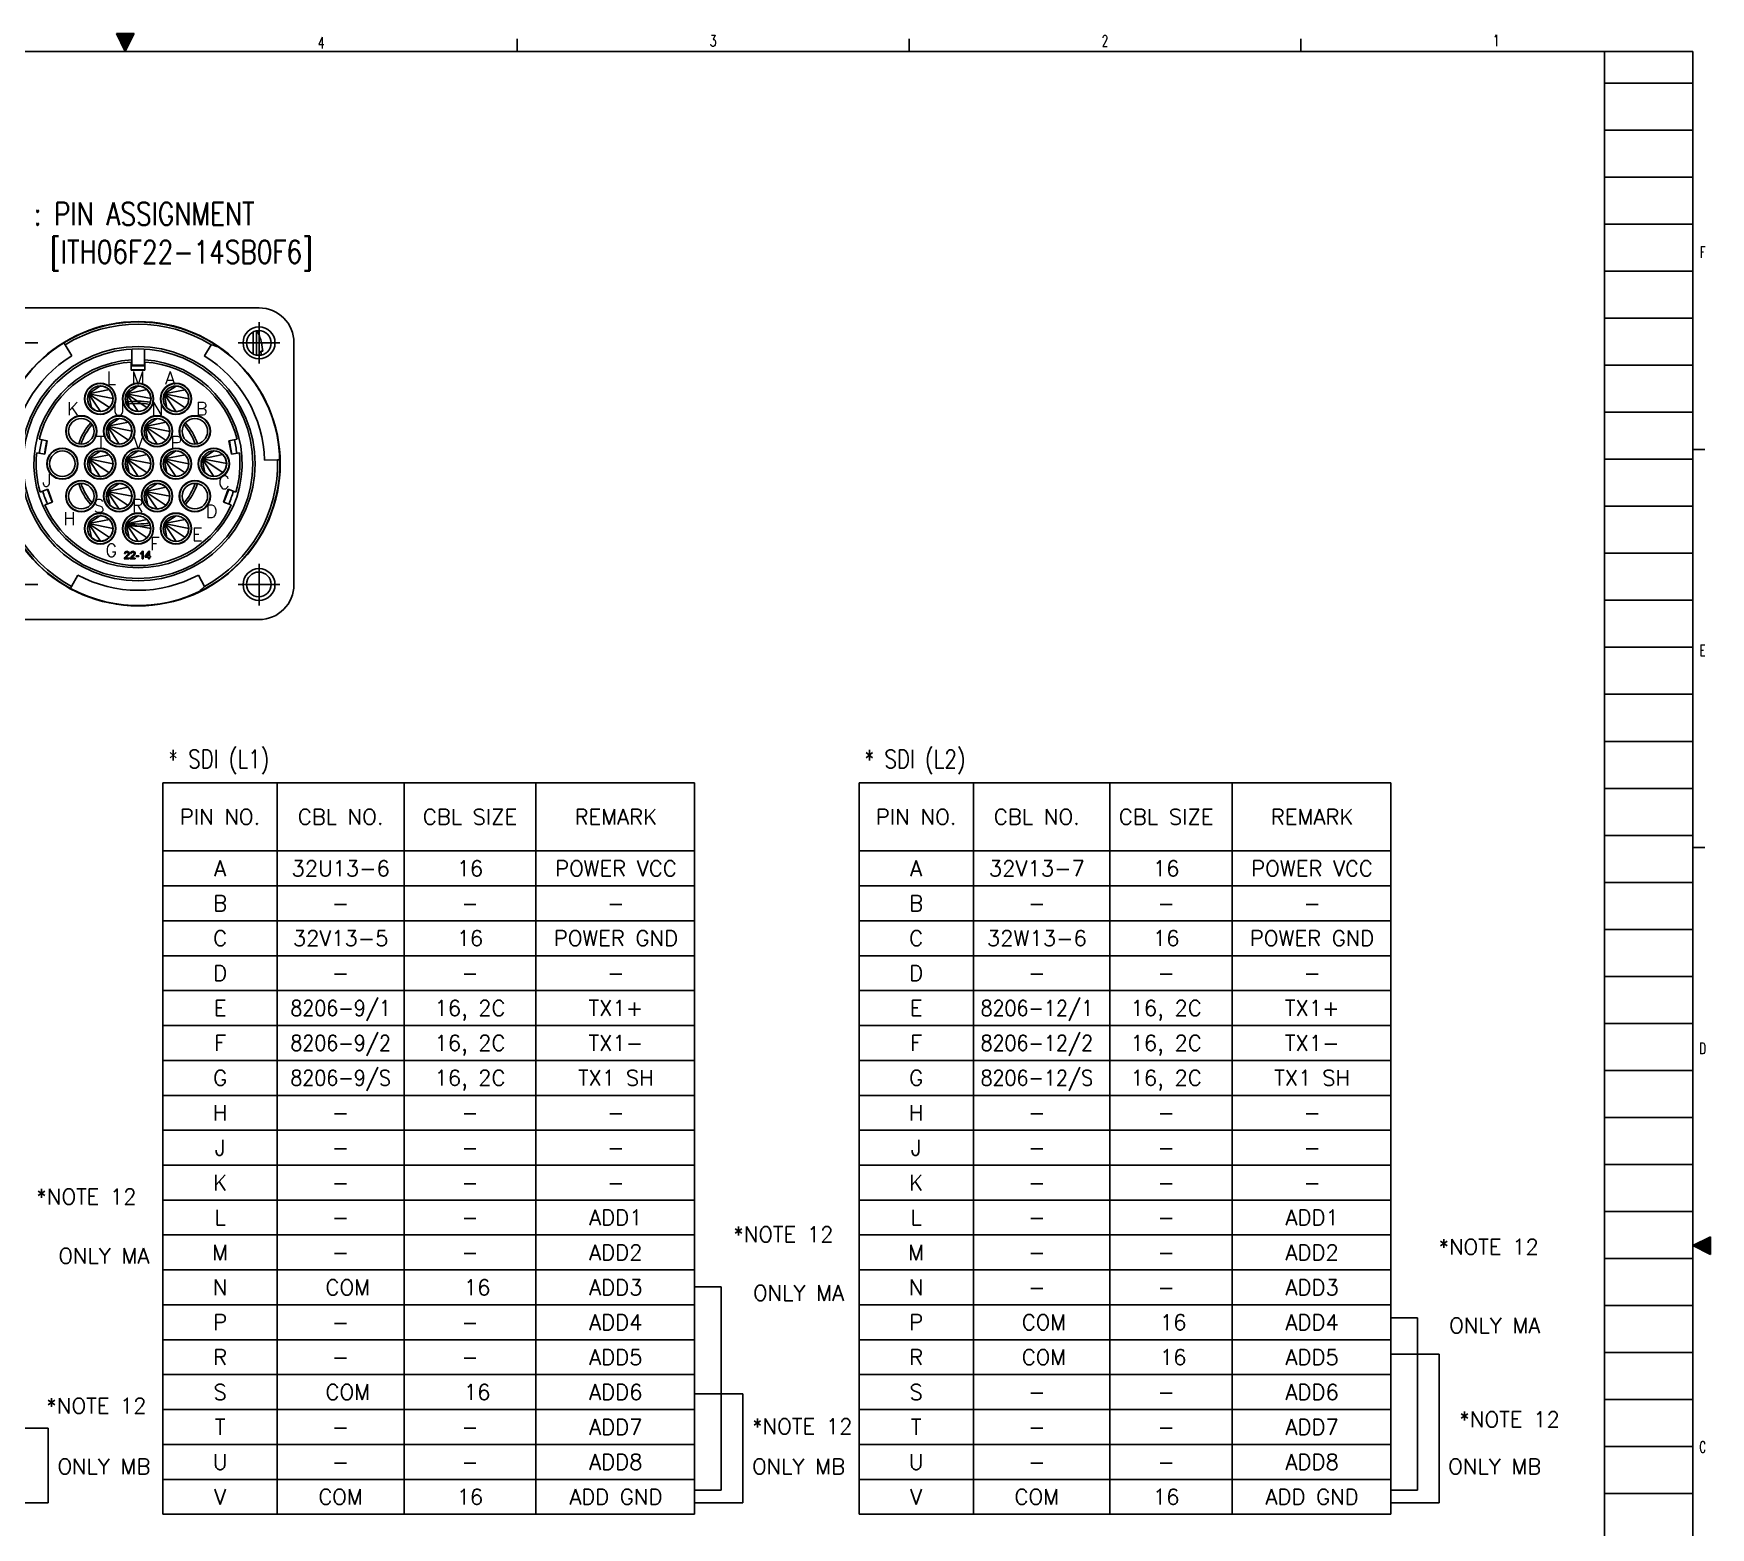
# Model space of a CAD drawing. Extents: x 260 to 819, y -886 to -454.
# Drawn here: x 524.1 to 809.5, y -717.7 to -463.5 of the extents above; entities that cross this region are included whole.
import ezdxf
from ezdxf.enums import TextEntityAlignment as Align

# ---------------------------------------------------------------- set-up
doc = ezdxf.new("R2010")
doc.units = 0
doc.header["$LTSCALE"] = 150
doc.header["$MEASUREMENT"] = 0
doc.linetypes.add('DASHDOT', pattern=[1, 0.5, -0.25, 0, -0.25])
doc.linetypes.add('DASHED', pattern=[0.75, 0.5, -0.25])
doc.layers.get('0').update_dxf_attribs({"color": 6, "linetype": 'CONTINUOUS'})
doc.layers.add('현배선도', color=7, linetype='CONTINUOUS')
doc.styles.get("Standard").update_dxf_attribs({"font": 'romans.shx', "width": 0.8, "bigfont": 'whgtxt.shx'})

# ---------------------------------------------------------------- blocks, each defined once
blk = doc.blocks.new('*H0')
at = {"color": 2, "linetype": 'Continuous'}
for p, q in [((0.33, 203.03), (0.11, 203.25)), ((0.9, 202.75), (0.3, 203.35)), ((1.47, 202.46), (0.49, 203.44)), ((2.04, 202.18), (0.67, 203.54)), ((2.61, 201.89), (0.86, 203.63)), ((3.02, 201.76), (1.05, 203.73)), ((3.02, 202.04), (1.24, 203.82)), ((3.02, 202.32), (1.43, 203.92)), ((3.02, 202.61), (1.61, 204.01)), ((3.02, 202.89), (1.8, 204.11)), ((3.02, 203.17), (1.99, 204.2)), ((3.02, 203.46), (2.18, 204.3)), ((3.02, 203.74), (2.37, 204.39)), ((3.02, 204.02), (2.55, 204.49)), ((3.02, 204.3), (2.74, 204.58)), ((3.02, 204.59), (2.93, 204.68))]:
    blk.add_line(p, q, dxfattribs=at)
blk = doc.blocks.new('*H1')
at = {"color": 2, "linetype": 'Continuous'}
for p, q in [((0.24, 203.32), (0.08, 203.16)), ((0.81, 203.61), (0.27, 203.07)), ((1.38, 203.89), (0.46, 202.97)), ((1.95, 204.18), (0.64, 202.88)), ((2.52, 204.47), (0.83, 202.78)), ((3.02, 204.69), (1.02, 202.69)), ((3.02, 204.4), (1.21, 202.59)), ((3.02, 204.12), (1.4, 202.5)), ((3.02, 203.84), (1.58, 202.4)), ((3.02, 203.56), (1.77, 202.31)), ((3.02, 203.27), (1.96, 202.21)), ((3.02, 202.99), (2.15, 202.12)), ((3.02, 202.71), (2.34, 202.02)), ((3.02, 202.42), (2.53, 201.93)), ((3.02, 202.14), (2.71, 201.84)), ((3.02, 201.86), (2.9, 201.74))]:
    blk.add_line(p, q, dxfattribs=at)
blk = doc.blocks.new('*H2')
at = {"color": 2, "linetype": 'Continuous'}
for p, q in [((-266.22, 407.36), (-268.12, 409.25)), ((-266.13, 407.55), (-268, 409.42)), ((-266.32, 407.17), (-267.84, 408.69)), ((-266.04, 407.74), (-267.72, 409.42)), ((-266.41, 406.98), (-267.56, 408.13)), ((-265.94, 407.93), (-267.44, 409.42)), ((-265.85, 408.12), (-267.15, 409.42)), ((-265.75, 408.31), (-266.87, 409.42)), ((-265.66, 408.5), (-266.59, 409.42)), ((-265.57, 408.69), (-266.31, 409.42)), ((-265.47, 408.87), (-266.02, 409.42)), ((-265.38, 409.06), (-265.74, 409.42)), ((-265.29, 409.25), (-265.46, 409.42)), ((-266.5, 406.79), (-267.28, 407.57)), ((-266.6, 406.61), (-267, 407.01)), ((-266.69, 406.42), (-266.72, 406.45))]:
    blk.add_line(p, q, dxfattribs=at)
blk = doc.blocks.new('*H3')
at = {"color": 2, "linetype": 'Continuous'}
for p, q in [((-267.98, 409.42), (-268.13, 409.28)), ((-267.7, 409.42), (-268.03, 409.09)), ((-267.42, 409.42), (-267.94, 408.9)), ((-267.13, 409.42), (-267.85, 408.71)), ((-266.85, 409.42), (-267.75, 408.52)), ((-266.57, 409.42), (-267.66, 408.33)), ((-266.29, 409.42), (-267.57, 408.15)), ((-266, 409.42), (-267.47, 407.96)), ((-265.72, 409.42), (-267.38, 407.77)), ((-265.44, 409.42), (-267.28, 407.58)), ((-265.25, 409.33), (-267.19, 407.39)), ((-265.52, 408.77), (-267.1, 407.2)), ((-265.8, 408.21), (-267, 407.01)), ((-266.08, 407.65), (-266.91, 406.82)), ((-266.36, 407.09), (-266.82, 406.63)), ((-266.64, 406.53), (-266.72, 406.44))]:
    blk.add_line(p, q, dxfattribs=at)
blk = doc.blocks.new('ansi-c')
at = {"color": 2, "linetype": 'Continuous'}
for p, q in [((208.8, 767.49), (211.8, 767.49)), ((208.8, 767.49), (210.3, 764.46)), ((210.3, 764.46), (211.8, 767.49)), ((477, 561.26), (480.02, 562.78)), ((480.02, 559.74), (480.02, 562.78)), ((477, 561.26), (480.02, 559.74))]:
    blk.add_line(p, q, dxfattribs=at)
at = {"color": 210, "linetype": 'Continuous'}
for p, q in [((276.98, 764.46), (276.98, 766.57)), ((343.65, 764.46), (343.65, 766.57)), ((410.33, 764.46), (410.33, 766.57)), ((462, 751.06), (477, 751.06)), ((462, 735.06), (477, 735.06)), ((462, 719.06), (477, 719.06)), ((462, 703.06), (477, 703.06)), ((477, 696.73), (479.05, 696.73)), ((462, 687.06), (477, 687.06)), ((462, 671.06), (477, 671.06)), ((462, 655.06), (477, 655.06)), ((462, 639.06), (477, 639.06)), ((477, 629), (479.05, 629)), ((462, 623.06), (477, 623.06)), ((462, 607.06), (477, 607.06)), ((462, 591.06), (477, 591.06)), ((462, 575.06), (477, 575.06)), ((477, 561.26), (479.05, 561.26)), ((462, 559.06), (477, 559.06)), ((462, 543.06), (477, 543.06)), ((462, 527.06), (477, 527.06))]:
    blk.add_line(p, q, dxfattribs=at)
at = {"color": 5, "linetype": 'Continuous'}
for p, q in [((-56.4, 764.46), (477, 764.46)), ((462, 358.06), (462, 764.46)), ((477, 358.06), (477, 764.46)), ((462, 759.06), (477, 759.06)), ((462, 743.06), (477, 743.06)), ((462, 727.06), (477, 727.06)), ((462, 711.06), (477, 711.06)), ((462, 695.06), (477, 695.06)), ((462, 679.06), (477, 679.06)), ((462, 663.06), (477, 663.06)), ((462, 647.06), (477, 647.06)), ((462, 631.06), (477, 631.06)), ((462, 615.06), (477, 615.06)), ((462, 599.06), (477, 599.06)), ((462, 583.06), (477, 583.06)), ((462, 567.06), (477, 567.06)), ((462, 551.06), (477, 551.06)), ((462, 535.06), (477, 535.06)), ((462, 519.06), (477, 519.06))]:
    blk.add_line(p, q, dxfattribs=at)
at = {"color": 7, "linetype": 'Continuous'}
for name in ['*H3', '*H2', '*H1', '*H0']:
    blk.add_blockref(name, (477, 358.06), dxfattribs=at)
at = {"color": 130, "linetype": 'Continuous', "width": 0.655684}
for s, p in [('4', (243.63, 765.92)), ('3', (310.33, 766.25)), ('2', (376.99, 766.25)), ('1', (443.57, 766.29)), ('F', (478.69, 730.28)), ('E', (478.69, 662.55)), ('D', (478.69, 594.82)), ('C', (478.69, 527))]:
    blk.add_text(s, height=1.9, dxfattribs=at).set_placement(p, align=Align.MIDDLE_CENTER)

msp = doc.modelspace()

# ---------------------------------------------------------------- linework, layer by layer
at = {"color": 7, "linetype": 'Continuous'}
for p, q in [((521.36, -510.14), (562.51, -510.14)), ((529.31, -516.1), (529.51, -516.43)), ((529.51, -516.43), (530.66, -518.3)), ((553.21, -518.3), (554.36, -516.43)), ((561.54, -518), (561.54, -514.24)), ((562.11, -518.19), (562.11, -514.05)), ((568.46, -557.23), (568.46, -516.09)), ((540.87, -519.9), (540.87, -517.15)), ((543, -519.9), (543, -517.15)), ((562.84, -517.51), (563.13, -517.51)), ((563.13, -517.25), (563.14, -517.47)), ((563.13, -517.25), (563.14, -517.49)), ((563.13, -517.51), (563.14, -517.5)), ((563.13, -517.51), (563.14, -517.5)), ((563.13, -517.51), (563.13, -517.51)), ((563.13, -517.51), (563.13, -517.51)), ((563.13, -517.51), (563.13, -517.51)), ((563.14, -517.5), (563.14, -517.47)), ((563.14, -517.5), (563.14, -517.49)), ((540.77, -520.75), (540.77, -519.36)), ((540.77, -520.68), (543.1, -520.68)), ((540.77, -520.75), (543.1, -520.75)), ((540.87, -520.03), (540.87, -519.9)), ((540.87, -519.9), (543, -519.9)), ((540.87, -520.03), (543, -520.03)), ((543, -520.03), (543, -519.9)), ((543.1, -520.75), (543.1, -519.36)), ((525.1, -532.51), (526.47, -532.75)), ((526.06, -535.04), (526.47, -532.75)), ((526.2, -533.88), (526.4, -532.74)), ((557.4, -532.75), (558.77, -532.51)), ((557.4, -532.75), (557.81, -535.04)), ((557.47, -532.74), (557.67, -533.88)), ((524.7, -534.8), (526.06, -535.04)), ((526, -535.03), (526.2, -533.88)), ((557.67, -533.88), (557.87, -535.03)), ((557.81, -535.04), (559.17, -534.8)), ((563.47, -536.08), (565.67, -536.02)), ((565.67, -536.02), (566.05, -536.01)), ((525.28, -541.48), (526.58, -541.01)), ((526.52, -541.03), (527.32, -543.22)), ((526.58, -541.01), (527.38, -543.2)), ((556.49, -543.2), (557.29, -541.01)), ((556.55, -543.22), (557.35, -541.03)), ((557.29, -541.01), (558.59, -541.48)), ((526.08, -543.67), (527.38, -543.2)), ((556.49, -543.2), (557.79, -543.67)), ((539.58, -552.86), (540.44, -552.86)), ((539.62, -551.94), (539.7, -551.7)), ((539.62, -551.94), (539.78, -551.96)), ((539.7, -551.7), (539.9, -551.58)), ((539.78, -551.96), (539.79, -551.86)), ((539.79, -551.86), (539.88, -551.74)), ((539.8, -552.71), (540.44, -552.71)), ((539.88, -551.74), (540.03, -551.69)), ((539.9, -551.58), (540.03, -551.57)), ((539.99, -552.52), (540.09, -552.43)), ((540.03, -551.69), (540.14, -551.72)), ((540.09, -552.43), (540.35, -552.18)), ((540.14, -551.72), (540.25, -551.81)), ((540.17, -552.15), (540.27, -551.96)), ((540.25, -551.81), (540.27, -551.96)), ((540.33, -551.67), (540.43, -551.85)), ((540.35, -552.18), (540.41, -552.06)), ((540.41, -552.06), (540.43, -551.85)), ((540.44, -552.86), (540.44, -552.71)), ((540.58, -552.86), (541.44, -552.86)), ((540.62, -551.94), (540.7, -551.7)), ((540.62, -551.94), (540.78, -551.96)), ((540.7, -551.7), (540.9, -551.58)), ((540.78, -551.96), (540.79, -551.86)), ((540.79, -551.86), (540.88, -551.74)), ((540.8, -552.71), (541.44, -552.71)), ((540.88, -551.74), (541.03, -551.69)), ((540.9, -551.58), (541.03, -551.57)), ((541.03, -551.69), (541.14, -551.72)), ((541.14, -551.72), (541.25, -551.81)), ((541.17, -552.15), (541.27, -551.96)), ((541.25, -551.81), (541.27, -551.96)), ((541.33, -551.67), (541.43, -551.85)), ((541.34, -552.18), (541.41, -552.06)), ((541.41, -552.06), (541.43, -551.85)), ((541.44, -552.86), (541.44, -552.71)), ((541.59, -552.31), (542.07, -552.31)), ((541.59, -552.47), (541.59, -552.31)), ((541.59, -552.47), (542.07, -552.47)), ((542.07, -552.47), (542.07, -552.31)), ((542.33, -551.89), (542.51, -551.78)), ((542.33, -552.04), (542.33, -551.89)), ((542.51, -551.78), (542.7, -551.57)), ((542.64, -552.86), (542.64, -551.85)), ((542.64, -552.86), (542.8, -552.86)), ((542.7, -551.57), (542.8, -551.57)), ((542.8, -552.86), (542.8, -551.57)), ((543.15, -552.41), (543.74, -551.57)), ((543.15, -552.55), (543.15, -552.41)), ((543.15, -552.55), (543.71, -552.55)), ((543.31, -552.41), (543.71, -551.83)), ((543.31, -552.41), (543.71, -552.41)), ((543.71, -551.83), (543.71, -551.83)), ((543.71, -552.41), (543.71, -551.83)), ((543.71, -552.86), (543.71, -552.55)), ((543.71, -552.86), (543.87, -552.86)), ((543.74, -551.57), (543.87, -551.57)), ((543.87, -552.41), (543.87, -551.57)), ((543.87, -552.41), (544.04, -552.41)), ((543.87, -552.86), (543.87, -552.55)), ((543.87, -552.55), (544.04, -552.55)), ((544.04, -552.55), (544.04, -552.41)), ((530.62, -557.53), (531.67, -555.6)), ((552.19, -555.6), (553.24, -557.53)), ((530.44, -557.87), (530.62, -557.53)), ((521.36, -563.18), (562.51, -563.18))]:
    msp.add_line(p, q, dxfattribs=at)
at = {"color": 7, "linetype": 'DASHDOT'}
for p, q in [((562.51, -519.62), (562.51, -512.56)), ((517.83, -516.09), (524.9, -516.09)), ((558.97, -516.09), (566.04, -516.09)), ((562.51, -560.76), (562.51, -553.7)), ((517.83, -557.23), (524.9, -557.23)), ((558.97, -557.23), (566.04, -557.23))]:
    msp.add_line(p, q, dxfattribs=at)
at = {"color": 0}
for p, q in [((546.16, -590.94), (546.16, -715.41)), ((546.16, -590.94), (565.6, -590.94)), ((546.16, -590.94), (546.16, -715.41)), ((565.6, -590.94), (565.6, -715.41)), ((565.6, -590.94), (565.6, -715.41)), ((565.6, -590.94), (609.61, -590.94)), ((587.2, -590.94), (587.2, -715.41)), ((609.61, -590.94), (609.61, -715.41)), ((609.61, -590.94), (636.61, -590.94)), ((636.61, -590.94), (636.61, -715.41)), ((664.62, -590.94), (664.62, -715.41)), ((664.62, -590.94), (684.06, -590.94)), ((684.06, -590.94), (684.06, -715.41)), ((684.06, -590.94), (684.06, -715.41)), ((684.06, -590.94), (728.07, -590.94)), ((707.27, -590.94), (707.27, -715.41)), ((728.07, -590.94), (728.07, -715.41)), ((728.07, -590.94), (755.07, -590.94)), ((755.07, -590.94), (755.07, -715.41)), ((546.16, -602.55), (565.6, -602.55)), ((565.6, -602.55), (609.61, -602.55)), ((609.61, -602.55), (636.61, -602.55)), ((664.62, -602.55), (684.06, -602.55)), ((684.06, -602.55), (728.07, -602.55)), ((728.07, -602.55), (755.07, -602.55)), ((546.16, -608.49), (565.6, -608.49)), ((565.6, -608.49), (609.61, -608.49)), ((609.61, -608.49), (636.61, -608.49)), ((664.62, -608.49), (684.06, -608.49)), ((684.06, -608.49), (728.07, -608.49)), ((728.07, -608.49), (755.07, -608.49)), ((546.16, -614.43), (565.6, -614.43)), ((565.6, -614.43), (609.61, -614.43)), ((609.61, -614.43), (636.61, -614.43)), ((664.62, -614.43), (684.06, -614.43)), ((684.06, -614.43), (728.07, -614.43)), ((728.07, -614.43), (755.07, -614.43)), ((546.16, -620.37), (565.6, -620.37)), ((565.6, -620.37), (609.61, -620.37)), ((609.61, -620.37), (636.61, -620.37)), ((664.62, -620.37), (684.06, -620.37)), ((684.06, -620.37), (728.07, -620.37)), ((728.07, -620.37), (755.07, -620.37)), ((546.16, -626.31), (565.6, -626.31)), ((565.6, -626.31), (609.61, -626.31)), ((609.61, -626.31), (636.61, -626.31)), ((664.62, -626.31), (684.06, -626.31)), ((684.06, -626.31), (728.07, -626.31)), ((728.07, -626.31), (755.07, -626.31)), ((546.16, -632.25), (565.6, -632.25)), ((565.6, -632.25), (609.61, -632.25)), ((609.61, -632.25), (636.61, -632.25)), ((664.62, -632.25), (684.06, -632.25)), ((683.9, -632.25), (728.07, -632.25)), ((728.07, -632.25), (755.07, -632.25)), ((546.16, -638.19), (565.6, -638.19)), ((565.6, -638.19), (609.61, -638.19)), ((609.61, -638.19), (636.61, -638.19)), ((664.62, -638.19), (684.06, -638.19)), ((683.56, -638.19), (728.07, -638.19)), ((728.07, -638.19), (755.07, -638.19)), ((546.16, -644.13), (565.6, -644.13)), ((565.6, -644.13), (609.61, -644.13)), ((609.61, -644.13), (636.61, -644.13)), ((664.62, -644.13), (684.06, -644.13)), ((683.56, -644.13), (728.07, -644.13)), ((728.07, -644.13), (755.07, -644.13)), ((546.16, -650.07), (565.6, -650.07)), ((565.6, -650.07), (609.61, -650.07)), ((609.61, -650.07), (636.61, -650.07)), ((664.62, -650.07), (684.06, -650.07)), ((684.06, -650.07), (728.07, -650.07)), ((728.07, -650.07), (755.07, -650.07)), ((546.16, -656.01), (565.6, -656.01)), ((565.6, -656.01), (609.61, -656.01)), ((609.61, -656.01), (636.61, -656.01)), ((664.62, -656.01), (684.06, -656.01)), ((684.06, -656.01), (728.07, -656.01)), ((728.07, -656.01), (755.07, -656.01)), ((546.16, -661.95), (565.6, -661.95)), ((565.6, -661.95), (609.61, -661.95)), ((609.61, -661.95), (636.61, -661.95)), ((664.62, -661.95), (684.06, -661.95)), ((684.06, -661.95), (728.07, -661.95)), ((728.07, -661.95), (755.07, -661.95)), ((546.16, -667.89), (565.6, -667.89)), ((565.6, -667.89), (609.61, -667.89)), ((609.61, -667.89), (636.61, -667.89)), ((664.62, -667.89), (684.06, -667.89)), ((684.06, -667.89), (728.07, -667.89)), ((728.07, -667.89), (755.07, -667.89)), ((546.16, -673.83), (565.6, -673.83)), ((565.6, -673.83), (609.61, -673.83)), ((609.61, -673.83), (636.61, -673.83)), ((664.62, -673.83), (684.06, -673.83)), ((684.06, -673.83), (728.07, -673.83)), ((728.07, -673.83), (755.07, -673.83)), ((546.16, -679.77), (565.6, -679.77)), ((565.6, -679.77), (609.61, -679.77)), ((609.61, -679.77), (636.61, -679.77)), ((664.62, -679.77), (684.06, -679.77)), ((684.06, -679.77), (728.07, -679.77)), ((728.07, -679.77), (755.07, -679.77)), ((546.16, -685.71), (565.6, -685.71)), ((565.6, -685.71), (609.61, -685.71)), ((609.61, -685.71), (636.61, -685.71)), ((664.62, -685.71), (684.06, -685.71)), ((684.06, -685.71), (728.07, -685.71)), ((728.07, -685.71), (755.07, -685.71)), ((546.16, -691.65), (565.6, -691.65)), ((565.6, -691.65), (609.61, -691.65)), ((609.61, -691.65), (636.61, -691.65)), ((664.62, -691.65), (684.06, -691.65)), ((684.06, -691.65), (728.07, -691.65)), ((728.07, -691.65), (755.07, -691.65)), ((546.16, -697.59), (565.6, -697.59)), ((565.6, -697.59), (609.61, -697.59)), ((609.61, -697.59), (636.61, -697.59)), ((664.62, -697.59), (684.06, -697.59)), ((684.06, -697.59), (728.07, -697.59)), ((728.07, -697.59), (755.07, -697.59)), ((546.16, -703.53), (565.6, -703.53)), ((565.6, -703.53), (609.61, -703.53)), ((609.61, -703.53), (636.61, -703.53)), ((664.62, -703.53), (684.06, -703.53)), ((684.06, -703.53), (728.07, -703.53)), ((728.07, -703.53), (755.07, -703.53)), ((546.16, -709.47), (565.6, -709.47)), ((565.6, -709.47), (609.61, -709.47)), ((609.61, -709.47), (636.61, -709.47)), ((664.62, -709.47), (684.06, -709.47)), ((684.06, -709.47), (728.07, -709.47)), ((728.07, -709.47), (755.07, -709.47)), ((546.16, -715.41), (565.6, -715.41)), ((565.6, -715.41), (609.61, -715.41)), ((609.61, -715.41), (636.61, -715.41)), ((664.62, -715.41), (684.06, -715.41)), ((684.06, -715.41), (728.07, -715.41)), ((728.07, -715.41), (755.07, -715.41))]:
    msp.add_line(p, q, dxfattribs=at)
at = {"color": 7, "linetype": 'Continuous'}
for points in [[(533.51, -524.75), (533.98, -527.12), (533.51, -526.42), (533.34, -525.58)], [(533.51, -524.75), (535.52, -523.4), (536.36, -523.57), (537.07, -524.04)], [(533.51, -524.75), (537.07, -524.04), (537.54, -524.75), (537.71, -525.58)], [(533.51, -524.75), (537.07, -524.04), (537.54, -524.75), (537.71, -525.58)], [(533.51, -524.75), (537.71, -525.58), (537.54, -526.42), (537.07, -527.12)], [(533.51, -524.75), (537.07, -527.12), (536.36, -527.6), (535.52, -527.76)], [(533.51, -524.75), (537.71, -525.58), (537.54, -526.42), (537.07, -527.12)], [(533.51, -524.75), (535.52, -527.76), (534.69, -527.6), (533.98, -527.12)], [(539.95, -524.75), (540.42, -527.13), (539.95, -526.42), (539.78, -525.59)], [(539.95, -524.75), (541.96, -523.41), (542.8, -523.57), (543.5, -524.05)], [(539.95, -524.75), (543.5, -524.05), (543.98, -524.75), (544.14, -525.59)], [(539.95, -524.75), (543.5, -524.05), (543.98, -524.75), (544.14, -525.59)], [(539.95, -524.75), (544.14, -525.59), (543.98, -526.42), (543.5, -527.13)], [(539.95, -524.75), (543.5, -527.13), (542.8, -527.6), (541.96, -527.77)], [(539.95, -524.75), (544.14, -525.59), (543.98, -526.42), (543.5, -527.13)], [(539.95, -524.75), (541.96, -527.77), (541.13, -527.6), (540.42, -527.13)], [(546.37, -524.79), (546.84, -527.17), (546.37, -526.46), (546.21, -525.63)], [(546.37, -524.79), (548.39, -523.45), (549.22, -523.61), (549.93, -524.08)], [(546.37, -524.79), (549.93, -524.08), (550.4, -524.79), (550.57, -525.63)], [(546.37, -524.79), (549.93, -524.08), (550.4, -524.79), (550.57, -525.63)], [(546.37, -524.79), (550.57, -525.63), (550.4, -526.46), (549.93, -527.17)], [(546.37, -524.79), (549.93, -527.17), (549.22, -527.64), (548.39, -527.81)], [(546.37, -524.79), (550.57, -525.63), (550.4, -526.46), (549.93, -527.17)], [(546.37, -524.79), (548.39, -527.81), (547.55, -527.64), (546.84, -527.17)], [(536.72, -530.29), (537.19, -532.67), (536.72, -531.96), (536.55, -531.13)], [(536.72, -530.29), (538.73, -528.95), (539.57, -529.11), (540.28, -529.59)], [(536.72, -530.29), (540.28, -529.59), (540.75, -530.29), (540.91, -531.13)], [(536.72, -530.29), (540.28, -529.59), (540.75, -530.29), (540.91, -531.13)], [(536.72, -530.29), (540.91, -531.13), (540.75, -531.96), (540.28, -532.67)], [(536.72, -530.29), (540.28, -532.67), (539.57, -533.14), (538.73, -533.31)], [(536.72, -530.29), (540.91, -531.13), (540.75, -531.96), (540.28, -532.67)], [(536.72, -530.29), (538.73, -533.31), (537.9, -533.14), (537.19, -532.67)], [(543.15, -530.32), (543.62, -532.7), (543.15, -531.99), (542.98, -531.16)], [(543.15, -530.32), (545.16, -528.98), (546, -529.14), (546.7, -529.62)], [(543.15, -530.32), (546.7, -529.62), (547.18, -530.32), (547.34, -531.16)], [(543.15, -530.32), (546.7, -529.62), (547.18, -530.32), (547.34, -531.16)], [(543.15, -530.32), (547.34, -531.16), (547.18, -531.99), (546.7, -532.7)], [(543.15, -530.32), (546.7, -532.7), (546, -533.17), (545.16, -533.34)], [(543.15, -530.32), (547.34, -531.16), (547.18, -531.99), (546.7, -532.7)], [(543.15, -530.32), (545.16, -533.34), (544.33, -533.17), (543.62, -532.7)], [(533.48, -535.85), (533.96, -538.23), (533.48, -537.52), (533.32, -536.69)], [(533.48, -535.85), (535.5, -534.5), (536.33, -534.67), (537.04, -535.14)], [(533.48, -535.85), (537.04, -535.14), (537.51, -535.85), (537.68, -536.69)], [(533.48, -535.85), (537.04, -535.14), (537.51, -535.85), (537.68, -536.69)], [(533.48, -535.85), (537.68, -536.69), (537.51, -537.52), (537.04, -538.23)], [(533.48, -535.85), (537.04, -538.23), (536.33, -538.7), (535.5, -538.87)], [(533.48, -535.85), (537.68, -536.69), (537.51, -537.52), (537.04, -538.23)], [(533.48, -535.85), (535.5, -538.87), (534.66, -538.7), (533.96, -538.23)], [(539.94, -535.81), (540.41, -538.19), (539.94, -537.48), (539.77, -536.65)], [(539.94, -535.81), (541.95, -534.47), (542.79, -534.63), (543.5, -535.11)], [(539.94, -535.81), (543.5, -535.11), (543.97, -535.81), (544.13, -536.65)], [(539.94, -535.81), (543.5, -535.11), (543.97, -535.81), (544.13, -536.65)], [(539.94, -535.81), (544.13, -536.65), (543.97, -537.48), (543.5, -538.19)], [(539.94, -535.81), (543.5, -538.19), (542.79, -538.66), (541.95, -538.83)], [(539.94, -535.81), (544.13, -536.65), (543.97, -537.48), (543.5, -538.19)], [(539.94, -535.81), (541.95, -538.83), (541.12, -538.66), (540.41, -538.19)], [(546.37, -535.84), (546.84, -538.22), (546.37, -537.51), (546.2, -536.68)], [(546.37, -535.84), (548.38, -534.49), (549.22, -534.66), (549.93, -535.13)], [(546.37, -535.84), (549.93, -535.13), (550.4, -535.84), (550.57, -536.68)], [(546.37, -535.84), (549.93, -535.13), (550.4, -535.84), (550.57, -536.68)], [(546.37, -535.84), (550.57, -536.68), (550.4, -537.51), (549.93, -538.22)], [(546.37, -535.84), (549.93, -538.22), (549.22, -538.69), (548.38, -538.86)], [(546.37, -535.84), (550.57, -536.68), (550.4, -537.51), (549.93, -538.22)], [(546.37, -535.84), (548.38, -538.86), (547.55, -538.69), (546.84, -538.22)], [(552.82, -535.81), (553.3, -538.18), (552.82, -537.47), (552.66, -536.64)], [(552.82, -535.81), (554.84, -534.46), (555.67, -534.63), (556.38, -535.1)], [(552.82, -535.81), (556.38, -535.1), (556.85, -535.81), (557.02, -536.64)], [(552.82, -535.81), (556.38, -535.1), (556.85, -535.81), (557.02, -536.64)], [(552.82, -535.81), (557.02, -536.64), (556.85, -537.47), (556.38, -538.18)], [(552.82, -535.81), (556.38, -538.18), (555.67, -538.66), (554.84, -538.82)], [(552.82, -535.81), (557.02, -536.64), (556.85, -537.47), (556.38, -538.18)], [(552.82, -535.81), (554.84, -538.82), (554, -538.66), (553.3, -538.18)], [(536.7, -541.38), (537.17, -543.75), (536.7, -543.05), (536.53, -542.21)], [(536.7, -541.38), (538.72, -540.03), (539.55, -540.2), (540.26, -540.67)], [(536.7, -541.38), (540.26, -540.67), (540.73, -541.38), (540.9, -542.21)], [(536.7, -541.38), (540.26, -540.67), (540.73, -541.38), (540.9, -542.21)], [(536.7, -541.38), (540.9, -542.21), (540.73, -543.05), (540.26, -543.75)], [(536.7, -541.38), (540.26, -543.75), (539.55, -544.23), (538.72, -544.39)], [(536.7, -541.38), (540.9, -542.21), (540.73, -543.05), (540.26, -543.75)], [(536.7, -541.38), (538.72, -544.39), (537.88, -544.23), (537.17, -543.75)], [(543.14, -541.37), (543.62, -543.75), (543.14, -543.04), (542.98, -542.21)], [(543.14, -541.37), (545.16, -540.03), (545.99, -540.19), (546.7, -540.66)], [(543.14, -541.37), (546.7, -540.66), (547.17, -541.37), (547.34, -542.21)], [(543.14, -541.37), (546.7, -540.66), (547.17, -541.37), (547.34, -542.21)], [(543.14, -541.37), (547.34, -542.21), (547.17, -543.04), (546.7, -543.75)], [(543.14, -541.37), (546.7, -543.75), (545.99, -544.22), (545.16, -544.39)], [(543.14, -541.37), (547.34, -542.21), (547.17, -543.04), (546.7, -543.75)], [(543.14, -541.37), (545.16, -544.39), (544.32, -544.22), (543.62, -543.75)], [(533.51, -546.84), (533.98, -549.21), (533.51, -548.51), (533.34, -547.67)], [(533.51, -546.84), (535.52, -545.49), (536.36, -545.66), (537.06, -546.13)], [(533.51, -546.84), (537.06, -546.13), (537.54, -546.84), (537.7, -547.67)], [(533.51, -546.84), (537.06, -546.13), (537.54, -546.84), (537.7, -547.67)], [(533.51, -546.84), (537.7, -547.67), (537.54, -548.51), (537.06, -549.21)], [(533.51, -546.84), (537.06, -549.21), (536.36, -549.69), (535.52, -549.85)], [(533.51, -546.84), (537.7, -547.67), (537.54, -548.51), (537.06, -549.21)], [(533.51, -546.84), (535.52, -549.85), (534.69, -549.69), (533.98, -549.21)], [(539.93, -546.87), (540.41, -549.25), (539.93, -548.54), (539.77, -547.71)], [(539.93, -546.87), (541.95, -545.52), (542.78, -545.69), (543.49, -546.16)], [(539.93, -546.87), (543.49, -546.16), (543.96, -546.87), (544.13, -547.71)], [(539.93, -546.87), (543.49, -546.16), (543.96, -546.87), (544.13, -547.71)], [(539.93, -546.87), (544.13, -547.71), (543.96, -548.54), (543.49, -549.25)], [(539.93, -546.87), (543.49, -549.25), (542.78, -549.72), (541.95, -549.89)], [(539.93, -546.87), (544.13, -547.71), (543.96, -548.54), (543.49, -549.25)], [(539.93, -546.87), (541.95, -549.89), (541.11, -549.72), (540.41, -549.25)], [(546.38, -546.86), (546.85, -549.24), (546.38, -548.53), (546.21, -547.69)], [(546.38, -546.86), (548.39, -545.51), (549.23, -545.68), (549.94, -546.15)], [(546.38, -546.86), (549.94, -546.15), (550.41, -546.86), (550.57, -547.69)], [(546.38, -546.86), (549.94, -546.15), (550.41, -546.86), (550.57, -547.69)], [(546.38, -546.86), (550.57, -547.69), (550.41, -548.53), (549.94, -549.24)], [(546.38, -546.86), (549.94, -549.24), (549.23, -549.71), (548.39, -549.88)], [(546.38, -546.86), (550.57, -547.69), (550.41, -548.53), (549.94, -549.24)], [(546.38, -546.86), (548.39, -549.88), (547.56, -549.71), (546.85, -549.24)], [(540.33, -551.67), (540.03, -551.57)], [(541.33, -551.67), (541.03, -551.57)]]:
    msp.add_lwpolyline(points, dxfattribs=at)
for centre, radius in [((541.93, -536.66), 24.19), ((562.51, -516.09), 2.72), ((562.47, -516.12), 2.1), ((541.93, -536.66), 19.92), ((541.93, -536.66), 19.54), ((535.49, -525.62), 2.65), ((535.49, -525.62), 2.59), ((535.49, -525.62), 2.17), ((541.93, -525.62), 2.65), ((541.93, -525.62), 2.59), ((541.93, -525.62), 2.17), ((548.38, -525.62), 2.65), ((548.38, -525.62), 2.59), ((548.38, -525.62), 2.17), ((532.27, -531.14), 2.65), ((532.27, -531.14), 2.59), ((532.27, -531.14), 2.17), ((538.71, -531.14), 2.65), ((538.71, -531.14), 2.59), ((538.71, -531.14), 2.17), ((545.16, -531.14), 2.65), ((545.16, -531.14), 2.59), ((545.16, -531.14), 2.17), ((551.6, -531.14), 2.65), ((551.6, -531.14), 2.59), ((551.6, -531.14), 2.17), ((529.05, -536.66), 2.65), ((529.05, -536.66), 2.59), ((529.05, -536.66), 2.17), ((535.49, -536.66), 2.65), ((535.49, -536.66), 2.59), ((535.49, -536.66), 2.17), ((541.93, -536.66), 2.65), ((541.93, -536.66), 2.59), ((541.93, -536.66), 2.17), ((548.38, -536.66), 2.65), ((548.38, -536.66), 2.59), ((548.38, -536.66), 2.17), ((554.82, -536.66), 2.65), ((554.82, -536.66), 2.59), ((554.82, -536.66), 2.17), ((532.27, -542.18), 2.65), ((532.27, -542.18), 2.59), ((532.27, -542.18), 2.17), ((538.71, -542.18), 2.65), ((538.71, -542.18), 2.59), ((538.71, -542.18), 2.17), ((545.16, -542.18), 2.65), ((545.16, -542.18), 2.59), ((545.16, -542.18), 2.17), ((551.6, -542.18), 2.65), ((551.6, -542.18), 2.59), ((551.6, -542.18), 2.17), ((535.49, -547.7), 2.65), ((535.49, -547.7), 2.59), ((535.49, -547.7), 2.17), ((541.93, -547.7), 2.65), ((541.93, -547.7), 2.59), ((541.93, -547.7), 2.17), ((548.38, -547.7), 2.65), ((548.38, -547.7), 2.59), ((548.38, -547.7), 2.17), ((562.51, -557.23), 2.72), ((562.47, -557.2), 2.1)]:
    msp.add_circle(centre, radius, dxfattribs=at)
for centre, radius, start, end in [((562.51, -516.09), 5.95, 0, 90), ((541.93, -536.66), 24.13, 0, 121.5467), ((541.93, -536.66), 23.74, 58.4442, 121.5467), ((541.93, -536.66), 24.13, 120, 241.5467), ((548.15, -540.01), 24.39, 72.0913, 75.2515), ((553.47, -518.29), 9.71, 6.1174, 25.932), ((553.47, -518.29), 9.71, 6.1173, 25.9321), ((541.93, -536.66), 21.54, 121.5467, 178.4442), ((541.93, -536.66), 17.72, 93.4524, 86.5476), ((541.93, -536.66), 21.54, 1.5467, 58.4442), ((551.67, -518.29), 11.19, 0.5471, 3.9754), ((551.67, -518.29), 11.19, 0.5471, 3.9754), ((541.93, -536.66), 17.34, 93.8511, 166.1489), ((541.93, -536.66), 16.88, 93.6246, 93.9546), ((541.93, -536.66), 16.88, 86.0454, 86.3754), ((541.93, -536.66), 17.34, 13.8511, 86.1489), ((541.93, -536.66), 24.13, 26.4648, 33.5351), ((541.93, -536.66), 10.65, 118.2616, 122.2519), ((541.93, -536.66), 10.65, 78.7186, 101.2819), ((541.93, -536.66), 10.27, 79.0938, 100.9067), ((541.93, -536.66), 10.65, 57.7471, 61.7402), ((541.93, -536.66), 10.65, 139.1098, 161.4012), ((541.93, -536.66), 10.27, 139.5804, 160.9307), ((541.93, -536.66), 10.27, 19.0693, 40.4202), ((541.93, -536.66), 10.65, 18.5989, 40.8906), ((541.93, -536.66), 16.88, 166.0454, 173.9546), ((541.93, -536.66), 15.98, 165.8209, 174.1791), ((541.93, -536.66), 15.98, 5.8209, 14.1791), ((541.93, -536.66), 16.88, 6.0454, 13.9546), ((541.93, -536.66), 23.74, 178.4442, 241.5467), ((541.93, -536.66), 17.34, 173.8511, 196.1489), ((541.93, -536.66), 24.13, 241.5467, 1.5467), ((541.93, -536.66), 23.74, 298.4442, 1.5467), ((541.93, -536.66), 17.34, 343.8511, 6.1489), ((541.93, -536.66), 16.88, 196.0454, 203.9546), ((541.93, -536.66), 10.65, 198.5994, 220.8906), ((541.93, -536.66), 10.27, 199.07, 220.42), ((541.93, -536.66), 10.27, 319.5795, 340.93), ((541.93, -536.66), 10.65, 319.109, 341.4005), ((541.93, -536.66), 16.88, 336.0454, 343.9546), ((541.93, -536.66), 17.34, 203.8511, 336.1489), ((541.93, -536.66), 10.65, 237.7509, 241.736), ((541.93, -536.66), 10.65, 258.7182, 281.2812), ((541.93, -536.66), 10.27, 259.0936, 280.9059), ((541.93, -536.66), 10.65, 298.2621, 302.25), ((539.97, -552.87), 0.389, 143.1803, 177.8988), ((540.85, -553.58), 1.52, 126.6352, 141.698), ((540.46, -553.16), 0.798, 125.8934, 145.17), ((538.69, -550.79), 2.01, 308.5888, 317.5031), ((540.97, -552.87), 0.388, 143.3751, 178.1631), ((541.85, -553.58), 1.52, 126.63, 141.704), ((541.47, -553.18), 0.821, 126.0259, 144.8149), ((539.64, -550.73), 2.08, 308.6443, 317.255), ((539.75, -550.85), 2.08, 306.692, 320.2992), ((541.99, -551.12), 0.984, 289.9997, 311.63), ((541.93, -536.66), 21.54, 241.5467, 298.4442), ((535.92, -540.37), 24.39, 312.0913, 315.2515), ((562.51, -557.23), 5.95, 270, 0)]:
    msp.add_arc(centre, radius, start, end, dxfattribs=at)
at = {"layer": '현배선도', "color": 0}
for p, q in [((636.61, -676.73), (641.15, -676.73)), ((641.15, -676.73), (641.15, -711.33)), ((755.07, -681.97), (759.61, -681.97)), ((759.61, -681.97), (759.61, -711.33)), ((755.07, -688.17), (763.31, -688.17)), ((763.31, -688.17), (763.31, -713.44)), ((636.61, -694.9), (644.85, -694.9)), ((644.85, -694.9), (644.85, -713.44)), ((518.41, -700.73), (526.65, -700.73)), ((526.65, -700.73), (526.65, -713.44)), ((641.15, -711.33), (636.61, -711.33)), ((759.61, -711.33), (755.07, -711.33)), ((526.65, -713.44), (518.41, -713.44)), ((644.85, -713.44), (636.61, -713.44)), ((763.31, -713.44), (755.07, -713.44))]:
    msp.add_line(p, q, dxfattribs=at)

# ---------------------------------------------------------------- block references
at = {"linetype": 'DASHED'}
msp.add_blockref('ansi-c', (329.46, -1230.96), dxfattribs=at)
msp.add_blockref('ansi-c', (329.46, -1230.96), dxfattribs=at)

# ---------------------------------------------------------------- texts
at = {"color": 0}
for s, height, p in [('L', 2.22, (537.38, -522.1)), ('M', 2.22, (541.93, -522.1)), ('A', 2.22, (547.38, -522.1)), ('K', 2.22, (530.84, -527.32)), ('U', 2.22, (538.65, -527.32)), ('N', 2.22, (545.22, -527.32)), ('B', 2.22, (552.75, -527.32)), ('T', 2.22, (535.57, -533.08)), ('V', 2.22, (541.97, -533.08)), ('P', 2.22, (548.43, -533.08)), ('J', 2.22, (526.41, -539.48)), ('C', 2.22, (556.57, -539.82)), ('H', 2.22, (530.23, -545.99)), ('S', 2.22, (535.28, -543.86)), ('R', 2.22, (541.86, -543.8)), ('D', 2.22, (554.43, -544.76)), ('E', 2.22, (552.02, -548.7)), ('G', 2.22, (537.37, -551.4)), ('F', 2.22, (544.78, -550.27)), ('PIN NO.', 2.64, (555.88, -596.74)), ('CBL NO.', 2.64, (576.4, -596.74)), ('CBL SIZE', 2.64, (598.41, -596.74)), ('REMARK', 2.64, (623.24, -596.74)), ('PIN NO.', 2.64, (674.34, -596.74)), ('CBL NO.', 2.64, (694.86, -596.74)), ('CBL SIZE', 2.64, (716.87, -596.74)), ('REMARK', 2.64, (741.7, -596.74)), ('A', 2.64, (555.88, -605.52)), ('32U13-6', 2.64, (576.4, -605.52)), ('16', 2.64, (598.41, -605.52)), ('POWER VCC', 2.64, (623.24, -605.52)), ('A', 2.64, (674.34, -605.52)), ('32V13-7', 2.64, (694.86, -605.52)), ('16', 2.64, (716.87, -605.52)), ('POWER VCC', 2.64, (741.7, -605.52)), ('B', 2.64, (555.88, -611.46)), ('B', 2.64, (674.34, -611.46)), ('-', 2.64, (576.4, -611.46)), ('-', 2.64, (598.41, -611.46)), ('-', 2.64, (623.24, -611.46)), ('-', 2.64, (694.86, -611.46)), ('-', 2.64, (716.87, -611.46)), ('-', 2.64, (741.7, -611.46)), ('C', 2.64, (555.88, -617.4)), ('32V13-5', 2.64, (576.4, -617.4)), ('16', 2.64, (598.41, -617.4)), ('POWER GND', 2.64, (623.24, -617.4)), ('C', 2.64, (674.34, -617.4)), ('32W13-6', 2.64, (694.86, -617.4)), ('16', 2.64, (716.87, -617.4)), ('POWER GND', 2.64, (741.7, -617.4)), ('D', 2.64, (555.88, -623.34)), ('D', 2.64, (674.34, -623.34)), ('-', 2.64, (576.4, -623.34)), ('-', 2.64, (598.41, -623.34)), ('-', 2.64, (623.24, -623.34)), ('-', 2.64, (694.86, -623.34)), ('-', 2.64, (716.87, -623.34)), ('-', 2.64, (741.7, -623.34)), ('E', 2.64, (555.88, -629.28)), ('16, 2C', 2.64, (598.41, -629.28)), ('TX1+', 2.64, (623.24, -629.28)), ('E', 2.64, (674.34, -629.28)), ('16, 2C', 2.64, (716.87, -629.28)), ('TX1+', 2.64, (741.7, -629.28)), ('F', 2.64, (555.88, -635.22)), ('16, 2C', 2.64, (598.41, -635.22)), ('TX1-', 2.64, (623.24, -635.22)), ('F', 2.64, (674.34, -635.22)), ('16, 2C', 2.64, (716.87, -635.22)), ('TX1-', 2.64, (741.7, -635.22)), ('G', 2.64, (555.88, -641.16)), ('16, 2C', 2.64, (598.41, -641.16)), ('TX1 SH', 2.64, (623.24, -641.16)), ('G', 2.64, (674.34, -641.16)), ('16, 2C', 2.64, (716.87, -641.16)), ('TX1 SH', 2.64, (741.7, -641.16)), ('H', 2.64, (555.88, -647.1)), ('-', 2.64, (576.4, -647.1)), ('-', 2.64, (598.41, -647.1)), ('-', 2.64, (623.24, -647.1)), ('H', 2.64, (674.34, -647.1)), ('-', 2.64, (694.86, -647.1)), ('-', 2.64, (716.87, -647.1)), ('-', 2.64, (741.7, -647.1)), ('J', 2.64, (555.88, -653.04)), ('-', 2.64, (576.4, -653.04)), ('-', 2.64, (598.41, -653.04)), ('-', 2.64, (623.24, -653.04)), ('J', 2.64, (674.34, -653.04)), ('-', 2.64, (694.86, -653.04)), ('-', 2.64, (716.87, -653.04)), ('-', 2.64, (741.7, -653.04)), ('K', 2.64, (555.88, -658.98)), ('K', 2.64, (674.34, -658.98)), ('*NOTE 12', 2.64, (533.13, -661.37)), ('-', 2.64, (576.4, -658.98)), ('-', 2.64, (598.41, -658.98)), ('-', 2.64, (623.24, -658.98)), ('-', 2.64, (694.86, -658.98)), ('-', 2.64, (716.87, -658.98)), ('-', 2.64, (741.7, -658.98)), ('L', 2.64, (555.88, -664.92)), ('ADD1', 2.64, (623.24, -664.92)), ('L', 2.64, (674.34, -664.92)), ('ADD1', 2.64, (741.7, -664.92)), ('-', 2.64, (576.4, -664.92)), ('-', 2.64, (598.41, -664.92)), ('*NOTE 12', 2.64, (651.72, -667.79)), ('-', 2.64, (694.86, -664.92)), ('-', 2.64, (716.87, -664.92)), ('ONLY MA', 2.64, (536.12, -671.44)), ('M', 2.64, (555.88, -670.86)), ('ADD2', 2.64, (623.24, -670.86)), ('M', 2.64, (674.34, -670.86)), ('ADD2', 2.64, (741.7, -670.86)), ('*NOTE 12', 2.64, (771.73, -669.9)), ('-', 2.64, (576.4, -670.86)), ('-', 2.64, (598.41, -670.86)), ('-', 2.64, (694.86, -670.86)), ('-', 2.64, (716.87, -670.86)), ('N', 2.64, (555.88, -676.8)), ('COM', 2.64, (577.62, -676.8)), ('16', 2.64, (599.62, -676.8)), ('ADD3', 2.64, (623.24, -676.8)), ('N', 2.64, (674.34, -676.8)), ('ADD3', 2.64, (741.7, -676.8)), ('ONLY MA', 2.64, (654.32, -677.75)), ('-', 2.64, (694.86, -676.8)), ('-', 2.64, (716.87, -676.8)), ('P', 2.64, (555.88, -682.74)), ('ADD4', 2.64, (623.24, -682.74)), ('P', 2.64, (674.34, -682.74)), ('COM', 2.64, (696.08, -682.74)), ('16', 2.64, (718.08, -682.74)), ('ADD4', 2.64, (741.7, -682.74)), ('-', 2.64, (576.4, -682.74)), ('-', 2.64, (598.41, -682.74)), ('ONLY MA', 2.64, (772.78, -683.28)), ('R', 2.64, (555.88, -688.68)), ('ADD5', 2.64, (623.24, -688.68)), ('R', 2.64, (674.34, -688.68)), ('COM', 2.64, (696.08, -688.68)), ('16', 2.64, (718.08, -688.68)), ('ADD5', 2.64, (741.7, -688.68)), ('-', 2.64, (576.4, -688.68)), ('-', 2.64, (598.41, -688.68)), ('S', 2.64, (555.88, -694.62)), ('COM', 2.64, (577.62, -694.62)), ('16', 2.64, (599.62, -694.62)), ('ADD6', 2.64, (623.24, -694.62)), ('S', 2.64, (674.34, -694.62)), ('ADD6', 2.64, (741.7, -694.62)), ('*NOTE 12', 2.64, (534.84, -696.95)), ('-', 2.64, (694.86, -694.62)), ('-', 2.64, (716.87, -694.62)), ('*NOTE 12', 2.64, (775.29, -699.26)), ('T', 2.64, (555.88, -700.56)), ('-', 2.64, (576.4, -700.56)), ('-', 2.64, (598.41, -700.56)), ('ADD7', 2.64, (623.24, -700.56)), ('*NOTE 12', 2.64, (654.94, -700.45)), ('T', 2.64, (674.34, -700.56)), ('-', 2.64, (694.86, -700.56)), ('-', 2.64, (716.87, -700.56)), ('ADD7', 2.64, (741.7, -700.56)), ('ONLY MB', 2.64, (536.12, -707.27)), ('U', 2.64, (555.88, -706.5)), ('-', 2.64, (576.4, -706.5)), ('-', 2.64, (598.41, -706.5)), ('ADD8', 2.64, (623.24, -706.5)), ('ONLY MB', 2.64, (654.32, -707.27)), ('U', 2.64, (674.34, -706.5)), ('-', 2.64, (694.86, -706.5)), ('-', 2.64, (716.87, -706.5)), ('ADD8', 2.64, (741.7, -706.5)), ('ONLY MB', 2.64, (772.78, -707.27)), ('V', 2.64, (555.88, -712.44)), ('COM', 2.64, (576.4, -712.44)), ('16', 2.64, (598.41, -712.44)), ('ADD GND', 2.64, (623.24, -712.44)), ('V', 2.64, (674.34, -712.44)), ('COM', 2.64, (694.86, -712.44)), ('16', 2.64, (716.87, -712.44)), ('ADD GND', 2.64, (741.7, -712.44))]:
    msp.add_text(s, height=height, dxfattribs=at).set_placement(p, align=Align.MIDDLE_CENTER)
at = {"color": 0, "width": 0.9}
for s, p in [('8206-9/1', (576.4, -629.28)), ('8206-12/1', (694.86, -629.28)), ('8206-9/2', (576.4, -635.22)), ('8206-12/2', (694.86, -635.22)), ('8206-9/S', (576.4, -641.16)), ('8206-12/S', (694.86, -641.16))]:
    msp.add_text(s, height=2.64, dxfattribs=at).set_placement(p, align=Align.MIDDLE_CENTER)
at = {"layer": '현배선도', "color": 4, "width": 0.8}
for s, height, p in [('X1 : PIN ASSIGNMENT', 3.8749, (516.74, -496.08)), ('[ITH06F22-14SB0F6]', 3.8749, (526.93, -502.57)), ('* SDI (L1)', 3.1, (547.06, -588.46)), ('* SDI (L2)', 3.1, (665.52, -588.46))]:
    msp.add_text(s, height=height, dxfattribs=at).set_placement(p)

doc.saveas('drawing.dxf')
